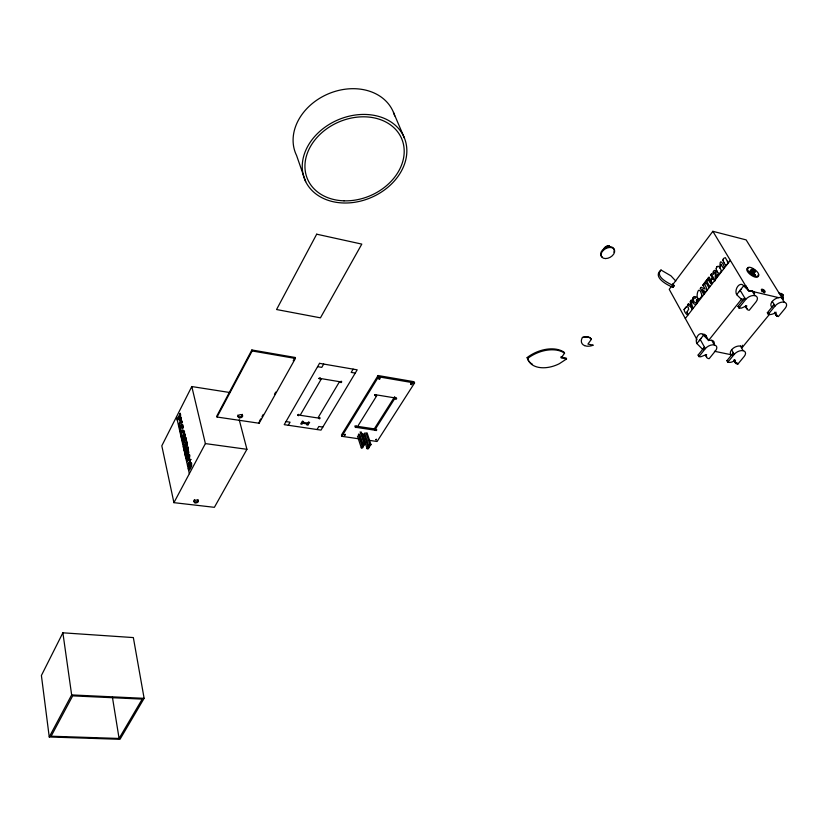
<?xml version="1.0" encoding="UTF-8"?>
<svg xmlns="http://www.w3.org/2000/svg" width="828" height="828" viewBox="0 0 828 828"><rect width="100%" height="100%" fill="white"/><g stroke="black" fill="none" stroke-linecap="round" stroke-linejoin="round"><path stroke-width="1.24" d="M183.091 427.258C183.247 423.801 183.06 431.046 182.191 428.304L181.994 425.716L180.525 428.459M191.289 466.754C188.505 473.544 186.911 468.876 190.895 462.945M188.391 468.876L188.794 466.506M191.775 464.808L191.527 466.04M688.627 309.341L688.244 307.323L686.847 306.432L684.073 309.527C684.352 313.357 690.314 318.118 686.95 312.177L688.585 309.33M188.298 450.121L188.877 452.719L187.532 455.255C184.779 454.448 187.645 460.296 186.176 455.535M180.98 436.19C180.525 433.013 181.311 441.852 183.599 435.487C186.714 429.018 181.032 428.231 180.97 434.917M725.225 264.97C724.469 262.859 720.681 258.336 725.307 257.643C726.311 259.681 730.182 264.536 725.535 265.115M722.844 259.909L722.865 260.737M179.738 430.239C178.858 431.015 182.274 420.251 183.164 426.161M720.029 268.137C723.299 271.201 718.383 276.666 716.81 270.911C716.003 269.452 715.961 267.247 717.545 266.357C718.787 265.312 720.743 269.473 719.584 267.403M716.282 268.883L716.282 268.313M186.642 457.594L186.031 458.65L185.213 455.017C187.49 453.91 189.26 452.088 187.511 450.918L188.163 450.163M186.507 460.337L188.577 455.079L187.79 456.394M731.6 355.088A6.841 4.005 -28.9 0 1 732.18 349.157A6.841 4.005 -28.9 0 1 740.48 346.094L743.12 350.679A6.862 4.005 -28.8 0 1 744.206 356.433L737.758 364.227L735.336 362.85L735.357 360.097A6.479 3.788 -28.7 0 1 728.899 362.416L727.812 362.209L726.943 360.666L733.36 352.831A6.862 4.005 -28.8 0 0 732.097 355.336M696.472 300.005L697.497 299.322L696.431 299.995C697.683 305.77 691.111 300.978 694.268 297.997L695.406 298.194L696.069 296.838C692.374 294.747 691.266 302.292 694.143 303.979C697.59 306.877 697.952 297.718 697.735 300.523M772.069 307.095A7.11 4.202 -30.7 0 1 772.866 300.761A7.11 4.202 -30.7 0 1 781.415 297.594L784.251 302.179A7.131 4.192 -30.6 0 1 785.151 308.337L778.33 316.586L775.919 315.085L776.033 312.146A6.738 3.964 -30.4 0 1 769.378 314.526L768.27 314.298L767.349 312.756L774.149 304.466A7.131 4.192 -30.6 0 0 773.259 305.801M184.365 432.485L184.116 433.986M702.051 296.041C697.424 277.618 693.781 309.982 702.154 295.348M181.57 434.628C183.288 427.02 185.389 434.131 181.943 436.273A1.656 0.6 -82.2 0 1 181.58 434.659M180.411 428.894L180.701 430.715M721.053 264.401L720.536 266.657L719.884 265.612L720.215 262.528C720.795 259.309 726.156 267.982 723.61 268.707L721.085 264.411M186.548 459.819L186.807 458.65M181.208 417.643L180.597 422.477L181.208 417.643L178.579 425.54L178.858 426.596L180.142 424.091L182.357 422.518L182.088 421.307L182.357 422.518M183.599 441.293L184.944 434.079L185.234 435.124C181.311 450.442 185.576 433.334 185.907 438.291L182.843 444.284L185.907 438.291L185.72 437.298M692.601 299.063L693.398 297.231M182.429 427.724L182.191 428.304M715.475 270.559L715.92 271.056L715.475 270.559C712.815 268.955 711.873 276.397 714.109 273.82L713.902 272.495C715.899 270.394 715.454 275.61 715.195 276.511C714.885 283.393 718.797 272.05 718.435 275.382M752.559 270.746L752.217 271.325A3.664 1.511 36.3 0 0 752.611 272.598L752.849 272.308A3.664 1.511 36.3 0 1 752.455 271.035L755.095 271.242L754.525 270.052M189.322 458.36C188.701 460.616 191.268 452.647 188.525 455.069M180.245 427.403L180.535 426.648M181.435 432.661L181.674 431.895M183.599 435.487L183.888 434.741M727.791 263.149L727.553 263.759M178.972 419.589L178.558 418.13L179.365 420.096L180.763 417.705L180.225 413.348L180.659 415.035M187.884 453.661L188.256 452.957M345.162 434.265C342.295 435.683 346.735 435.621 344.676 434.648M379.938 377.93L378.769 378.427M190.326 463.918L190.844 462.935M188.991 459.116L187.18 461.807L186.476 460.792M62.876 632.809L41.4 675.503L49.245 736.982L120.008 739.3L144.124 698.335L133.349 637.581L62.876 632.809L71.653 694.92L49.245 736.982M229.677 392.493L191.796 386.552L161.812 445.816L173.921 502.658L214.38 507.326L246.93 449.304L239.251 419.868M180.276 413.358L177.182 419.351L177.42 420.386L178.61 418.14M182.843 444.284L182.553 443.197C186.455 428.656 182.119 444.118 181.849 440.072L184.996 434.079M183.609 447.689L183.319 446.613L185.958 441.645L186.072 439.037L187.087 443.28C186.3 441.883 179.966 455.1 186.155 442.711M186.124 439.037L185.544 440.051M187.977 447.192L186.693 449.552L186.217 447.42L187.49 445.06L187.2 443.984L184.075 449.966C184.541 454.199 185.927 444.046 186.217 450.567L184.799 453.175L185.048 454.261L188.184 448.269L187.977 447.192L188.184 448.269L185.089 454.261M190.771 459.385L189.571 459.354L189.022 460.389L189.84 460.875L187.511 465.191L187.739 466.236L190.771 459.385L187.79 466.236M189.622 459.354L189.426 460.761M251.867 349.965L216.801 416.039L217.05 417.033L259.133 423.243L295.389 358.452L295.089 357.458L251.867 349.965L252.147 350.969L217.05 417.033M173.921 502.658L205.385 443.591L191.796 386.552M259.495 421.131L260.737 418.906M261.99 416.67L263.242 414.435M274.482 394.325L275.724 392.089M293.215 360.811L295.089 357.458M180.877 425.913L181.953 424.402M288.289 425.271L290.069 422.187L286.002 421.576M323.696 364.061L321.781 367.373L317.621 366.659M182.077 431.16L182.595 430.27M119.087 738.462L142.219 699.111L72.678 695.862L51.129 736.216L119.087 738.462L112.391 697.031M181.156 426.927L181.663 426.078M180.235 419.175L179.914 419.713M317.031 429.525L318.842 426.482L322.827 427.082M353.132 369.143L351.186 372.403L355.243 373.097M368.284 440.206L377.092 441.5L414.559 382.991L414.093 381.718L378.065 375.529L341.457 435.031L341.861 436.315L359.476 438.912M341.861 436.315L378.52 376.812L378.065 375.529M359.549 434.793L363.409 446.54L362.457 448.031L361.298 447.865L362.24 446.375L358.389 434.628M361.298 432.019L365.169 443.756L363.937 445.702L362.767 445.536L363.999 443.591L360.139 431.843M374.711 430.167L395.142 397.947L377.195 394.997L356.982 427.486L374.711 430.167L374.277 428.883L394.687 396.664M716.613 267.34L717.172 266.564M364.599 433.034L369.216 447.379L368.263 448.869L367.104 448.704L368.056 447.213L364.175 435.487M365.935 432.713L369.826 444.439L368.874 445.93L370.033 446.106L370.985 444.605L367.083 432.878M566.559 358.969L559.335 363.709A25.554 16.425 -25.3 0 1 527.581 358.493L527.167 357.551A28.049 17.854 -24.6 0 1 564.137 352.252L564.572 353.183L561.156 357.934L566.559 358.969L566.124 358.048L560.732 357.013M584.599 345.628A10.93 6.945 -26.5 0 1 582.426 337.472A9.294 5.91 -26.2 0 1 591.42 339.263L587.921 344.096L593.293 345.162A10.93 6.945 -26.5 0 1 586.089 346.052L584.589 345.607M675.793 281.044L670.928 275.817L661.013 270.031C652.122 276.894 666.995 285.07 673.06 287.316L674.158 285.857L672.864 283.538M671.518 286.271L669.221 289.324L697.052 339.739M673.05 284.242L712.867 231.312L746.131 239.892L782.46 298.535M693.098 308.099L692.27 309.165L690.904 306.66L687.437 305.149L688.41 303.897L690.728 305.004L690.355 301.423L691.266 300.181L691.732 305.604L693.139 308.109L691.69 305.594L691.266 300.181L690.355 301.423L690.728 305.004M700.343 288.392L701.15 287.337L705.187 289.096L702.858 285.122C705.239 280.93 710.6 297.262 702.31 289.448L704.566 293.34L703.748 294.354L700.343 288.392L701.192 287.347M704.235 283.331L707.598 279.015L708.188 280.019L706.905 281.634L709.803 286.591L708.913 287.678L706.098 282.731L704.814 284.335L704.235 283.331L707.598 279.015M711.49 273.913C719.014 289.013 712.194 274.078 710.91 280.537C714.843 286.633 708.561 282.783 708.116 278.291C710.062 274.244 709.606 283.911 712.039 277.37L710.631 275.02L711.521 273.923L710.672 275.031M687.478 305.159L688.441 303.907M702.9 285.132L703.686 284.107M708.116 278.291L709.006 277.204M710.941 280.547L712.618 278.374M686.981 312.177L687.53 311.483M717.845 274.337L716.179 276.428L715.878 271.046M685.315 318.469L730.327 260.344M752.828 269.762L754.681 270.777L752.269 270.125A3.136 1.294 36.3 0 1 753.49 269.721L754.391 270.011M754.515 270.094L753.48 269.949L754.287 270.342M702.858 349.426A6.903 4.119 -28.6 0 1 702.009 348.702L696.907 343.558L703.49 335.257L706.056 335.795L708.633 340.401L711.707 340.298A6.903 4.119 -28.6 0 1 714.191 343.63M754.494 270.818L754.618 270.176M753.304 275.051A3.084 1.273 36.3 0 0 754.463 275.848L755.333 274.751L753.842 273.996A4.357 1.791 36.3 0 1 751.772 272.174L751.306 271.532A4.357 1.791 36.3 0 1 753.294 269.586A1.78 0.735 36.3 0 1 755.322 271.066A1.78 0.735 36.3 0 1 754.712 271.905L753.19 272.95L754.184 271.698M752.321 271.035L754.732 271.242M742.84 300.657A7.173 4.326 -30.5 0 1 742.002 299.871L736.672 294.664L743.658 285.857L746.256 286.478L749.019 291.073L752.155 291.001A7.173 4.326 -30.5 0 1 754.608 293.36M754.463 275.848A6.821 2.815 36.3 0 0 758.189 273.095A6.821 2.815 36.3 0 0 749.185 267.227A6.821 2.815 36.3 0 0 750.106 273.002L752.962 275.103L753.842 273.996M708.406 340.67L742.054 298.535M711.707 340.298L714.295 344.924A6.924 4.119 -28.5 0 1 715.537 350.782L709.151 358.69L708.054 358.452A6.52 3.861 -28.4 0 1 706.605 354.498L700.705 356.806L698.956 356.62L698.107 355.067L704.462 347.118A6.914 4.119 -28.5 0 0 703.241 349.654M752.155 291.001L754.939 295.627A7.204 4.316 -30.4 0 1 756.005 301.909L749.236 310.293L748.139 310.024A6.779 4.047 -30.3 0 1 746.784 305.77L741.37 308.119L738.918 307.944L738.007 306.391L744.755 297.966A7.193 4.316 -30.4 0 0 743.875 299.322M698.956 356.62L705.321 348.66A6.924 4.119 -28.5 0 1 714.285 344.924M738.918 307.944L745.676 299.508A7.204 4.316 -30.4 0 1 754.929 295.627M761.967 291.798L763.582 289.81M727.812 362.209L734.239 354.374A6.862 4.005 -28.8 0 1 743.109 350.679M768.27 314.298L775.08 305.998A7.131 4.192 -30.6 0 1 784.24 302.168M742.002 347.76L769.512 314.288M605.144 247.738L605.641 247.065A3.933 2.629 -29.3 0 0 605.154 247.976M375.622 439.544C376.73 441.262 376.285 438.488 376.243 439.264M180.918 430.581L181.291 430.198L181.332 431.595L180.545 432.247L179.717 430.808M604.647 248.317L604.668 248.296A4.057 2.701 -29.3 0 0 604.254 248.98M696.865 303.472L696.027 304.228M356.382 425.934L354.839 426.016M180.545 422.477L182.036 421.297L180.597 422.477M188.887 454.696L189.322 454.469M605.91 246.744L604.512 248.048A4.057 2.701 -29.3 0 0 603.891 249.383M661.013 270.031C654.544 276.687 668.879 283.621 674.158 285.857M603.457 249.735A4.678 3.115 -29.3 0 1 604.171 248.193L604.802 247.468A4.678 3.115 -29.3 0 1 607.369 245.885L607.897 246.899L604.419 248.379A7.328 4.875 -29.2 0 0 602.349 257.115M375.633 394.573L374.722 394.614M395.877 397.906L394.832 397.854M191.02 462.811L191.734 463.566M186.331 454.044L186.952 453.972M607.369 245.885L609.118 245.678L609.656 246.692A7.328 4.875 -29.2 0 1 613.91 252.178M752.269 270.125L754.691 270.642M71.653 694.92L144.124 698.335M738.007 306.391L739.156 306.608M187.459 450.908L187.635 452.047M187.449 445.06L187.2 443.984M205.385 443.591L246.93 449.304M187.045 443.28L186.072 439.037M754.505 271.532L754.732 270.756M181.332 431.595L181.249 430.187M362.24 446.375L363.409 446.54M368.056 447.213L369.216 447.379M363.999 443.591L365.169 443.756M369.826 444.439L370.985 444.605M360.998 433.675L364.465 434.193L363.337 435.983L362.912 434.7M357.831 426.389L374.277 428.883M378.52 376.812L414.559 382.991M252.147 350.969L295.389 358.452M727.812 360.853L726.943 360.666L727.47 360.801M714.419 351.269L731.807 354.87M698.107 355.067L698.656 355.191M684.073 309.527L686.008 307.043M690.862 306.66L692.27 309.165M692.86 302.096L692.508 299.736M768.229 312.963L767.349 312.756L767.877 312.912M697.404 297.49L697.838 298.142M698.252 298.608L698.791 298.908M778.817 297.676L748.46 290.504L712.867 231.312M778.869 292.926A5.993 4.057 -72.1 0 1 780.556 294.302L783.071 294.903L783.381 298.856L781.415 297.594M716.81 270.911L716.541 270.187M717.245 271.719L717.772 272.495M727.729 261.213L727.915 262.507M724.303 262.559L724.283 263.19M753.718 269.659L753.056 269.473A3.778 1.552 36.3 0 0 751.959 271.336L753.045 272.588M411.63 382.94L411.826 383.674L410.647 383.726M753.19 272.95L753.728 273.147M740.48 346.094L742.447 347.253L742.374 345.235M754.712 271.905L753.863 271.594A4.544 1.873 36.3 0 0 752.776 271.439A3.084 1.273 36.3 0 0 755.333 274.751M735.906 363.502L734.188 360.511L735.854 362.436M776.467 315.789L774.718 312.684L777.285 316.296M752.807 272.888L751.731 271.636A3.778 1.552 36.3 0 1 752.279 269.711M749.019 291.073L743.658 285.857A6.086 3.995 -72.8 0 0 737.81 286.291A6.086 3.995 -72.8 0 0 736.672 294.664M708.633 340.401L703.49 335.257A5.868 3.798 -75.3 0 0 698.004 335.433A5.868 3.798 -75.3 0 0 696.907 343.558M780.556 294.302L783.381 298.856M772.276 301.413L775.08 305.998M776.778 314.919L777.709 316.441M774.697 312.197L775.629 313.729M775.919 314.536L776.85 316.068M774.811 313.129L776.157 315.458M740.17 290.276L745.676 299.508M738.648 306.536L739.559 308.088M708.157 278.301L711.614 284.252M731.621 349.778L734.239 354.374M736.889 362.695L737.758 364.227M735.057 361.111L734.188 359.58L735.016 361.588M735.419 362.229L736.289 363.761M734.467 361.318L735.336 362.85M672.201 285.764L673.06 287.316M700.198 339.418L705.321 348.66M591.42 339.263L591.43 339.283A9.294 5.91 -26.2 0 0 582.426 337.472L582.426 337.472M393.486 112.422L404.395 137.997A53.996 42.238 -23.4 0 1 343.351 202.984A53.996 42.238 -23.4 0 1 315.872 135.192A53.996 42.238 -23.4 0 1 404.395 137.997M305.667 181.642L296.579 155.488A53.044 42.259 -23.7 0 1 329.42 93.388A53.044 42.259 -23.7 0 1 394.687 115.91M363.244 436.977L367.104 448.704M358.917 433.789L362.767 445.536M357.458 436.118L361.298 447.865M258.864 422.249L259.133 423.243M237.967 414.963L238.609 417.415M176.53 416.732L189.353 473.688M242.231 414.331A2.318 1.552 -14.2 0 1 241.02 416.567A2.318 1.552 -14.2 0 1 238.04 416.122M197.975 499.657A2.194 1.387 -12.5 0 1 196.339 501.83A2.194 1.387 -12.5 0 1 193.845 500.629M194.238 499.895A2.194 1.387 -12.5 0 1 194.632 499.574M377.671 377.237A1.604 1.076 -19.6 0 1 377.899 376.957M342.823 434.172A1.552 1.004 -17.7 0 1 343.175 433.354M411.071 381.894A1.594 1.056 -20.5 0 1 412.427 382.122M342.989 434.379A1.552 1.004 -17.7 0 1 343.113 434.1M527.581 358.493A28.059 17.843 -24.6 0 1 564.572 353.183M532.487 364.299A25.544 16.436 -25.3 0 1 530.81 363.119M530.075 362.457A25.544 16.436 -25.3 0 1 527.167 357.551M608.715 246.982A3.312 2.215 -29.3 0 1 609.656 246.692M606.096 247.831A4.678 3.115 -29.3 0 1 607.897 246.899M607.297 246.454A3.312 2.215 -29.3 0 1 609.118 245.678M605.496 247.789A3.933 2.629 -29.3 0 1 605.785 247.334M758.065 275.01A6.821 2.815 36.3 0 1 754.763 277.007A6.821 2.815 36.3 0 1 747.674 271.822A6.821 2.815 36.3 0 1 748.553 268.044M754.215 271.853A1.78 0.735 36.3 0 1 753.842 273.002L752.994 272.702A4.544 1.873 36.3 0 0 752.238 272.547M752.962 275.103A4.357 1.801 36.3 0 1 750.903 273.271L750.437 272.629A4.357 1.801 36.3 0 1 750.561 270.487M752.124 270.311A3.136 1.294 36.3 0 1 753.345 269.897M780.307 293.402A5.982 4.068 -72 0 1 783.071 294.903M747.218 308.482A6.769 4.047 -30.3 0 1 745.448 305.853M739.3 291.632A7.152 4.326 -30.6 0 1 741.391 289.003M745.521 285.598A6.075 4.005 -72.7 0 1 746.256 286.478M699.391 340.691A6.883 4.13 -28.7 0 1 701.357 338.217M706.739 356.702A6.51 3.861 -28.5 0 1 705.425 354.943M702.486 334.44A5.858 3.798 -75.2 0 1 706.056 335.795M761.512 290.224A2.298 0.963 36.6 0 1 764.379 292.853M180.266 416.846L179.572 418.492L179.127 417.115L179.997 415.418L180.266 416.846M297.656 415.076C299.394 417.281 299.964 412.634 297.656 415.076M318.925 378.437C320.664 380.756 321.305 375.902 318.925 378.437M318.573 418.264C320.27 420.438 320.881 415.853 318.573 418.264M340.153 381.977C341.85 384.275 342.533 379.472 340.153 381.977M190.471 465.264C190.854 468.172 191.754 462.045 190.471 465.264M355.222 426.989C356.847 429.111 357.52 424.619 355.222 426.989M374.877 395.339C376.481 397.564 377.237 392.896 374.877 395.339M378.82 378.8C380.062 380.538 380.652 376.895 378.82 378.8M375.26 430.022C376.844 432.123 377.558 427.672 375.26 430.022M190.026 467.209C189.094 471.825 188.608 465.398 190.026 467.209M395.153 398.672C396.726 400.876 397.512 396.25 395.153 398.672M410.916 384.275C412.106 385.983 412.737 382.401 410.916 384.275M187.159 459.405C187.438 463.67 191.61 449.438 187.159 459.405M316.689 234.189L276.562 309.527L320.446 317.838L361.805 244.105L316.689 234.189M319.525 363.337L284.221 424.66L320.995 430.115L357.199 369.837L319.525 363.337M321.481 378.665L300.16 415.273L317.921 417.985L339.501 381.677L321.481 378.665M301.33 423.077L300.792 423.998L302.003 424.184L302.541 423.263L301.33 423.077M302.375 421.286L301.837 422.218L303.048 422.394L303.586 421.473L302.375 421.286M303.648 422.487L303.151 423.346L306.774 423.895L307.281 423.036L303.648 422.487M307.374 423.988L306.826 424.909L308.037 425.085L308.575 424.164L307.374 423.988M308.42 422.197L307.881 423.129L309.082 423.305L309.631 422.383L308.42 422.197M344.024 200.831A51.222 40.065 -23.4 0 0 401.849 139.125A51.222 40.065 -23.4 0 0 317.828 136.568A51.222 40.065 -23.4 0 0 344.024 200.831M239.53 417.798A2.318 1.552 -14.2 0 0 242.656 415.708A2.318 1.552 -14.2 0 0 239.002 415.159A2.318 1.552 -14.2 0 0 239.53 417.798M194.953 502.782A2.205 1.387 -12.5 0 0 198.378 501.344A2.205 1.387 -12.5 0 0 195.336 500.309A2.205 1.387 -12.5 0 0 194.953 502.782M605.641 258.564A7.328 4.875 -29.2 0 0 614.552 250.159A7.328 4.875 -29.2 0 0 603.364 250.284A7.328 4.875 -29.2 0 0 605.641 258.564M761.563 290.338A2.308 0.963 36.6 0 0 764.906 292.253A2.308 0.963 36.6 0 0 763.302 289.624A2.308 0.963 36.6 0 0 761.563 290.338"/></g></svg>
